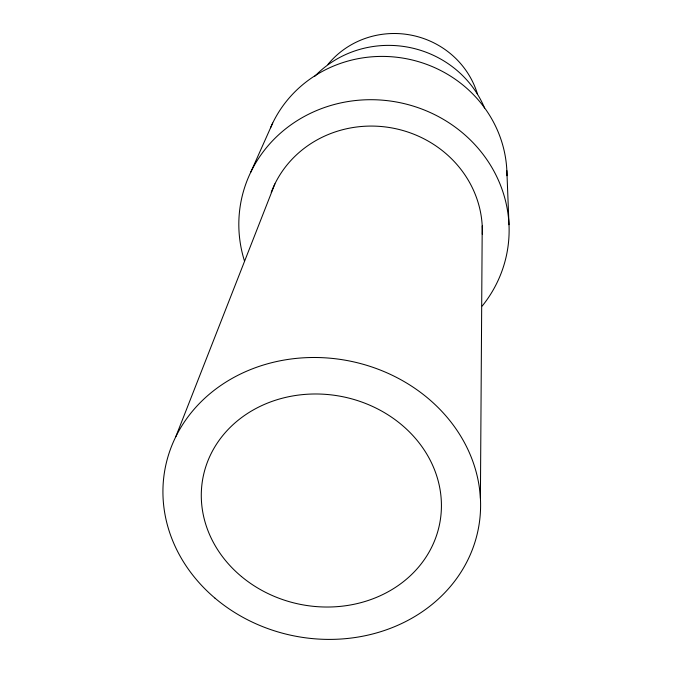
<?xml version="1.0" encoding="UTF-8"?>
<svg xmlns="http://www.w3.org/2000/svg" width="673" height="673" viewBox="0 0 673 673"><rect width="100%" height="100%" fill="white"/><g stroke="black" fill="none" stroke-linecap="round" stroke-linejoin="round"><path stroke-width="1.01" d="M480.404 498.205L482.221 225.951M175.838 436.617L274.895 183.889M250.709 172.305L272.691 123.066M506.853 170.606L508.99 224.706M244.366 260.644A135.433 127.29 10.9 0 1 397.802 102.254A135.433 127.29 10.9 0 1 482.221 306.022M271.211 192.453A108.858 102.304 10.9 0 1 393.646 128.274A108.858 102.304 10.9 0 1 482.297 234.221M270.58 127.727A122.865 116.967 10.9 0 1 407.703 58.988A122.865 116.967 10.9 0 1 506.971 175.712M314.728 76.335A102.044 97.846 10.9 0 1 484.577 108.017M327.961 64.406A85.673 82.678 10.9 0 1 411.346 35.173A85.673 82.678 10.9 0 1 477.393 93.833M241.456 576.525A120.56 105.964 10.9 0 0 438.922 527.127A120.56 105.964 10.9 0 0 283.703 397.869A120.56 105.964 10.9 0 0 241.456 576.525M215.032 598.188A159.493 140.228 10.9 0 0 477.006 534.825A159.493 140.228 10.9 0 0 273.238 362.318A159.493 140.228 10.9 0 0 215.032 598.188"/></g></svg>
